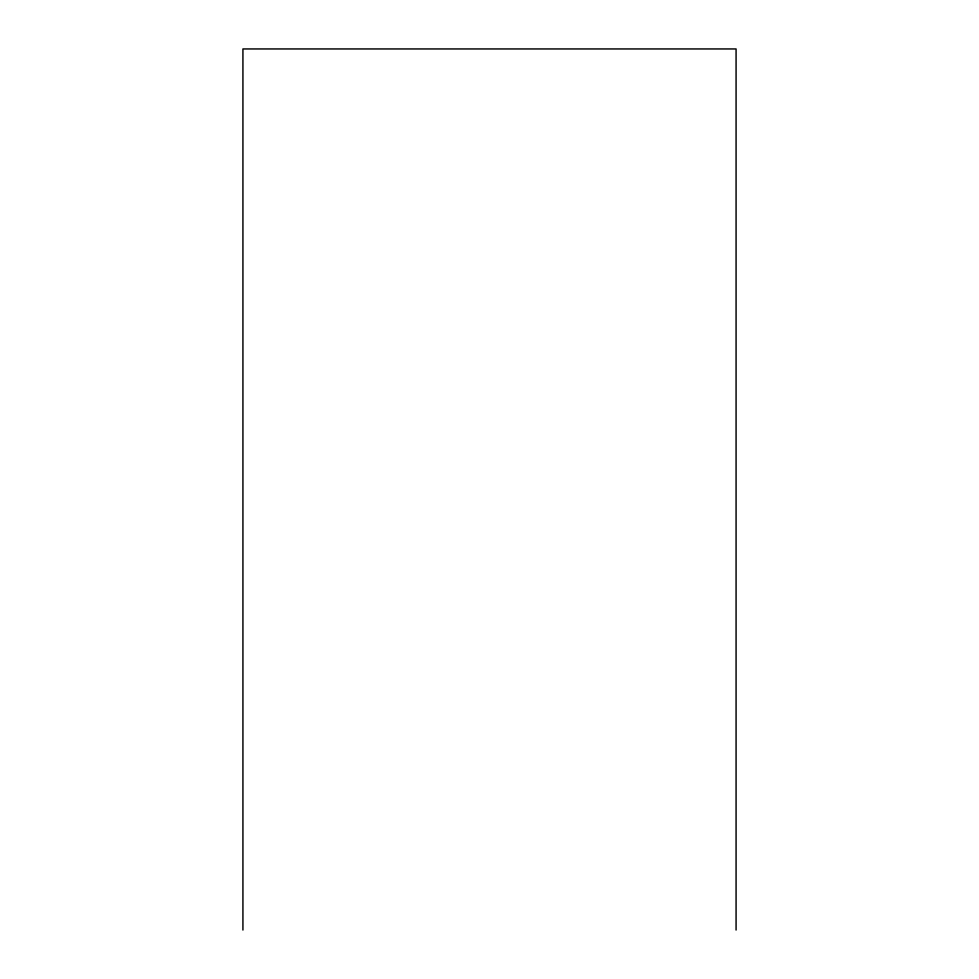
<?xml version="1.0" encoding="UTF-8"?>
<svg xmlns="http://www.w3.org/2000/svg" width="979" height="979" viewBox="0 0 979 979"><rect width="100%" height="100%" fill="white"/><g stroke="black" fill="none" stroke-linecap="round" stroke-linejoin="round"><path stroke-width="1.47" d="M736.073 930.05L736.073 48.95L242.927 48.95L242.927 930.05"/></g></svg>
